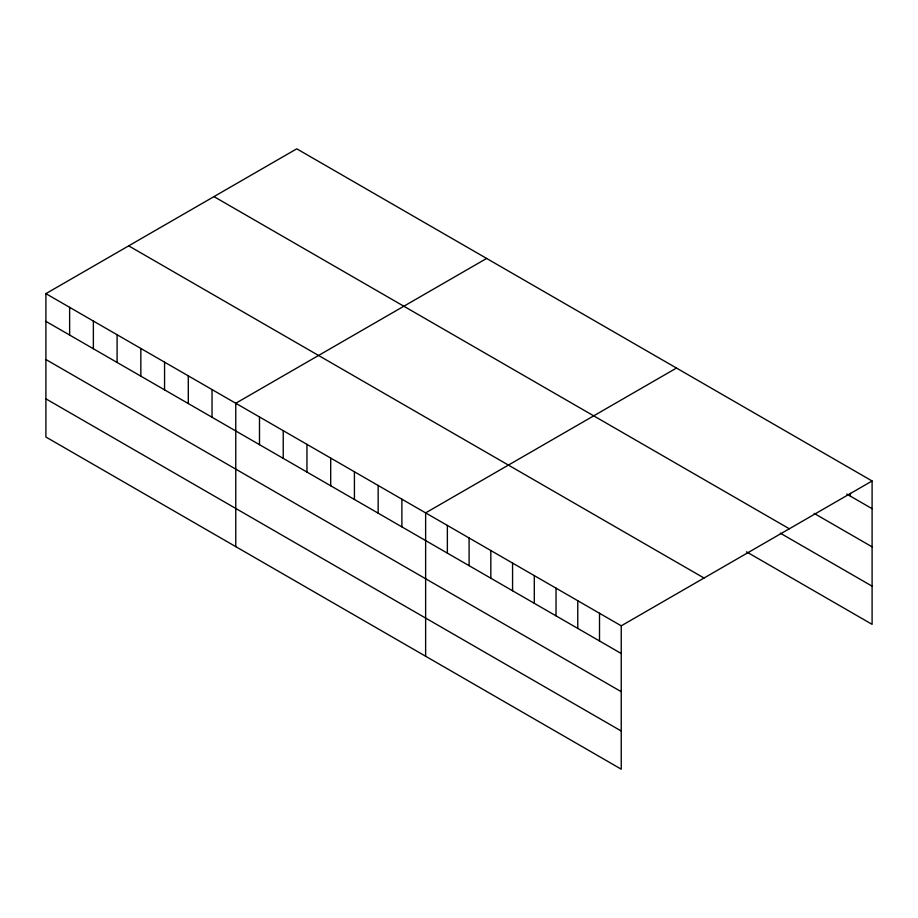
<?xml version="1.0" encoding="UTF-8"?>
<svg xmlns="http://www.w3.org/2000/svg" width="918" height="918" viewBox="0 0 918 918"><rect width="100%" height="100%" fill="white"/><g stroke="black" fill="none" stroke-linecap="round" stroke-linejoin="round"><path stroke-width="1.38" d="M45.9 293.645L621.245 625.824L621.245 769.181L45.9 437.014L45.9 293.645L296.755 148.819L872.1 480.986L872.1 624.355L746.518 551.844M486.62 258.44L235.765 403.266L235.765 546.623M676.486 368.049L425.631 512.887L425.631 656.244M621.245 625.824L872.1 480.986M846.74 494.045L872.1 508.687M814.14 513.391L872.1 546.853M213.974 196.613L789.319 528.779M780.334 533.197L872.1 586.177M128.681 245.852L704.026 578.03M45.9 321.346L621.245 653.513M45.9 359.512L621.245 691.69M45.9 398.837L621.245 731.015M850.366 493.368L850.366 496.133M599.511 613.27L599.511 640.971M577.766 600.728L577.766 628.417M556.033 588.174L556.033 615.875M534.299 575.62L534.299 603.321M512.565 563.078L512.565 590.767M490.832 550.525L490.832 578.225M469.098 537.982L469.098 565.672M447.364 525.429L447.364 553.129M401.889 499.185L401.889 526.875M378.159 485.473L378.159 513.173M354.428 471.772L354.428 499.472M330.698 458.071L330.698 485.771M306.956 444.369L306.956 472.07M283.226 430.668L283.226 458.369M259.496 416.967L259.496 444.668M212.035 389.565L212.035 417.254M188.293 375.864L188.293 403.553M164.563 362.162L164.563 389.852M140.833 348.461L140.833 376.151M117.102 334.76L117.102 362.449M93.361 321.059L93.361 348.748M69.63 307.346L69.63 335.047"/></g></svg>
